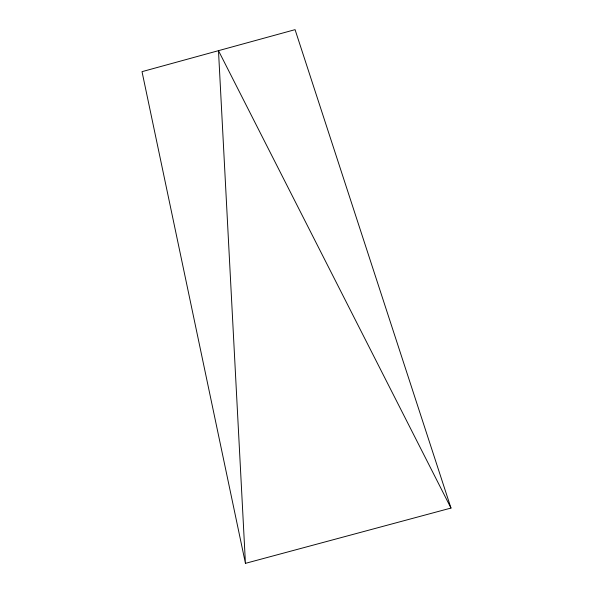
<?xml version="1.0" encoding="UTF-8"?>
<svg xmlns="http://www.w3.org/2000/svg" width="593" height="593" viewBox="0 0 593 593"><rect width="100%" height="100%" fill="white"/><g stroke="black" fill="none" stroke-linecap="round" stroke-linejoin="round"><path stroke-width="0.89" d="M245.443 563.35L450.984 508.06L295.069 29.65L142.016 71.657L245.443 563.35L218.483 50.672L450.984 508.06"/></g></svg>
